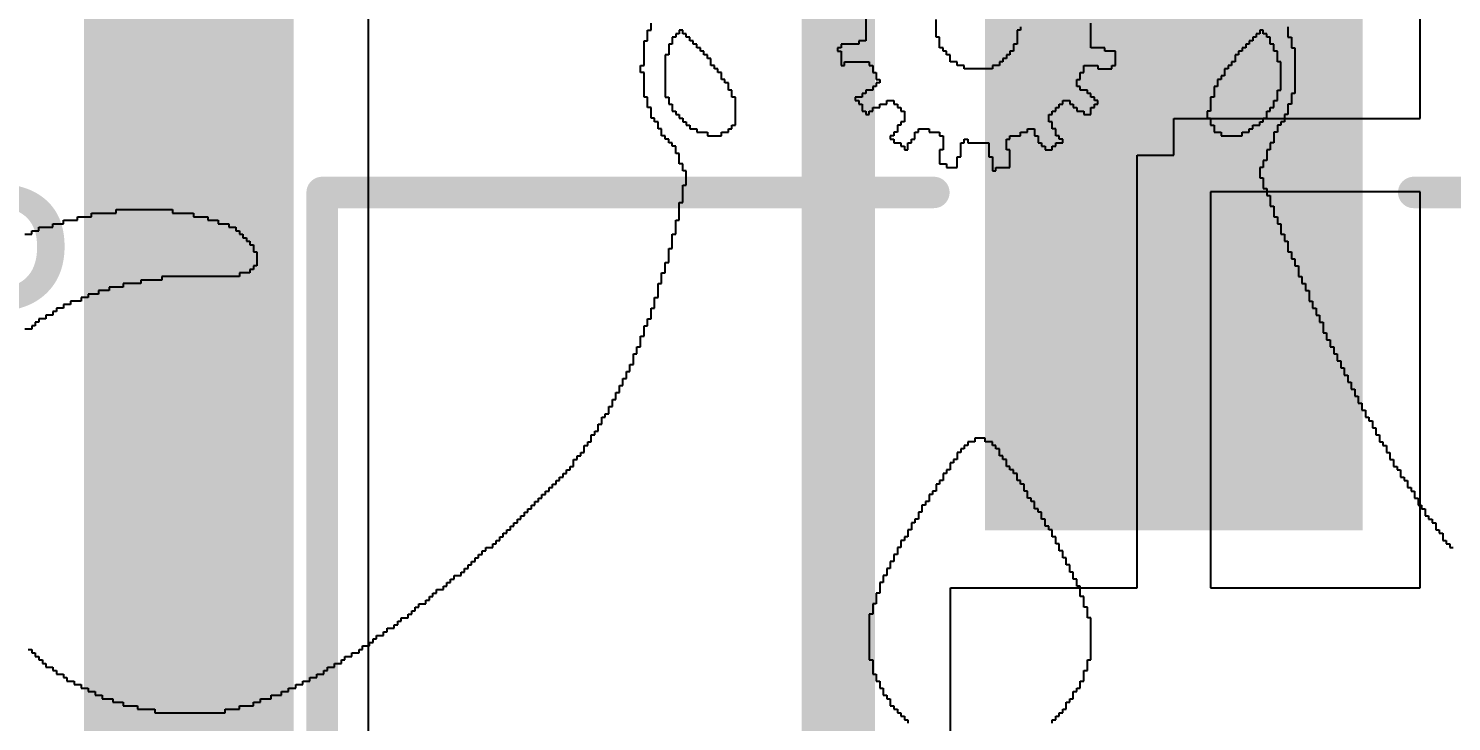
# Model space of a CAD drawing. Header units: inches. Extents: x 0 to 106, y 0 to 106.
# Drawn here: x 92.53 to 99.33, y 45.18 to 48.49 of the extents above; entities that cross this region are included whole.
import ezdxf

# ---------------------------------------------------------------- set-up
doc = ezdxf.new("R2010")
doc.units = ezdxf.units.IN
for name, color, linetype in [('Board Shape', 56, 'Continuous'), ('Bottom Overlay', 54, 'Continuous'), ('Layer 2', 76, 'Continuous'), ('Top Layer', 1, 'Continuous'), ('Top Overlay', 2, 'Continuous'), ('Top Paste', 8, 'Continuous'), ('Top Solder', 216, 'Continuous')]:
    doc.layers.add(name, color=color, linetype=linetype)
doc.styles.add('Arial', font='', dxfattribs={"height": 0.2})
doc.styles.get('Arial').set_extended_font_data('Arial')

# ---------------------------------------------------------------- blocks, each defined once
blk = doc.blocks.new('MOLEX_430450418_258')
at = {"layer": 'Top Layer'}
blk.add_hatch(color=1, dxfattribs=at).paths.add_polyline_path([(-7.0999, 0.8251), (-3.6699, 0.8251), (-3.6699, -0.8249), (-7.0999, -0.8249)])
at = {"layer": 'Top Paste'}
blk.add_hatch(color=8, dxfattribs=at).paths.add_polyline_path([(-7.0999, 0.8251), (-3.6699, 0.8251), (-3.6699, -0.8249), (-7.0999, -0.8249)])
at = {"layer": 'Top Solder'}
blk.add_hatch(color=216, dxfattribs=at).paths.add_polyline_path([(-7.1761, 0.9013), (-3.5937, 0.9013), (-3.5937, -0.9011), (-7.1761, -0.9011)])
at = {"layer": 'Top Overlay'}
for points in [[(-5.207, 1.1451, 0.15, 0.15, 0), (-5.207, 3.683, 0.15, 0.15, 0)], [(-5.207, -4.064, 0.15, 0.15, 0), (-5.207, -1.1449, 0.15, 0.15, 0)], [(-2.4549, -4.064, 0.15, 0.15, 0), (-5.207, -4.064, 0.15, 0.15, 0)]]:
    blk.add_lwpolyline(points, format="xyseb", dxfattribs=at)
for points in [[(-5.2445, 1.1451, 0.075, 0.075, 1), (-5.1695, 1.1451, 0.075, 0.075, 1)], [(-5.2445, -1.1449, 0.075, 0.075, 1), (-5.1695, -1.1449, 0.075, 0.075, 1)], [(-5.2445, -4.064, 0.075, 0.075, 1), (-5.1695, -4.064, 0.075, 0.075, 1)], [(-5.2445, -4.064, 0.075, 0.075, 1), (-5.1695, -4.064, 0.075, 0.075, 1)]]:
    blk.add_lwpolyline(points, format="xyseb", close=True, dxfattribs=at)

msp = doc.modelspace()

# ---------------------------------------------------------------- linework, layer by layer
at = {"layer": 'Board Shape'}
msp.add_lwpolyline([(68.1255, 103.7959, 0.2, 0.2, -0.680616), (76.6144, 5.5515, 0.2, 0.2, 0)], format="xyseb", dxfattribs=at)
at = {"layer": 'Bottom Overlay'}
for p, q in [((96.5299, 48.5653), (96.5299, 48.431)), ((95.5056, 48.4813), (95.5056, 48.5149)), ((96.8657, 48.4478), (96.8657, 48.5317)), ((97.2687, 48.4981), (97.2687, 48.4813)), ((97.6045, 48.3974), (97.6045, 48.5149)), ((98.5448, 48.4981), (98.5448, 48.4478)), ((95.472, 48.3134), (95.472, 48.431)), ((95.472, 48.431), (95.4888, 48.431)), ((95.4888, 48.431), (95.4888, 48.4813)), ((95.4888, 48.4813), (95.5056, 48.4813)), ((95.6231, 48.4478), (95.6063, 48.4478)), ((95.6063, 48.4478), (95.6063, 48.4142)), ((95.6399, 48.4646), (95.6231, 48.4646)), ((95.6231, 48.4646), (95.6231, 48.4478)), ((95.6567, 48.4813), (95.6399, 48.4813)), ((95.6399, 48.4813), (95.6399, 48.4646)), ((95.6567, 48.4646), (95.6567, 48.4813)), ((95.6735, 48.4646), (95.6567, 48.4646)), ((95.6735, 48.4478), (95.6735, 48.4646)), ((95.6903, 48.4478), (95.6735, 48.4478)), ((95.6903, 48.431), (95.6903, 48.4478)), ((95.7071, 48.431), (95.6903, 48.431)), ((95.7071, 48.4142), (95.7071, 48.431)), ((96.5299, 48.431), (96.4963, 48.431)), ((96.4963, 48.431), (96.4963, 48.4142)), ((96.8825, 48.4478), (96.8657, 48.4478)), ((96.8825, 48.3974), (96.8825, 48.4478)), ((97.2519, 48.4813), (97.2519, 48.4646)), ((97.2687, 48.4813), (97.2519, 48.4813)), ((97.2519, 48.4646), (97.2519, 48.4142)), ((98.3769, 48.431), (98.3601, 48.431)), ((98.3601, 48.431), (98.3601, 48.4142)), ((98.3937, 48.4478), (98.3769, 48.4478)), ((98.3769, 48.4478), (98.3769, 48.431)), ((98.4104, 48.4646), (98.3937, 48.4646)), ((98.3937, 48.4646), (98.3937, 48.4478)), ((98.4272, 48.4813), (98.4104, 48.4813)), ((98.4104, 48.4813), (98.4104, 48.4646)), ((98.4272, 48.4646), (98.4272, 48.4813)), ((98.444, 48.4646), (98.4272, 48.4646)), ((98.444, 48.4478), (98.444, 48.4646)), ((98.4608, 48.4478), (98.444, 48.4478)), ((98.4608, 48.4142), (98.4608, 48.4478)), ((98.5448, 48.4478), (98.5616, 48.4478)), ((98.5616, 48.4478), (98.5616, 48.3974)), ((95.5896, 48.3638), (95.5728, 48.3638)), ((95.5728, 48.3638), (95.5728, 48.1623)), ((95.6063, 48.4142), (95.5896, 48.4142)), ((95.5896, 48.4142), (95.5896, 48.3638)), ((95.7239, 48.4142), (95.7071, 48.4142)), ((95.7239, 48.3974), (95.7239, 48.4142)), ((95.7407, 48.3974), (95.7239, 48.3974)), ((95.7407, 48.3806), (95.7407, 48.3974)), ((95.7575, 48.3806), (95.7407, 48.3806)), ((95.7575, 48.3638), (95.7575, 48.3806)), ((95.7743, 48.3638), (95.7575, 48.3638)), ((95.7743, 48.347), (95.7743, 48.3638)), ((96.4123, 48.3974), (96.3955, 48.3974)), ((96.3955, 48.3974), (96.3955, 48.3806)), ((96.3955, 48.3806), (96.4123, 48.3806)), ((96.4963, 48.4142), (96.4123, 48.4142)), ((96.4123, 48.4142), (96.4123, 48.3974)), ((96.4123, 48.3806), (96.4123, 48.3134)), ((96.8993, 48.3974), (96.8825, 48.3974)), ((96.8993, 48.3806), (96.8993, 48.3974)), ((96.916, 48.3806), (96.8993, 48.3806)), ((96.916, 48.3638), (96.916, 48.3806)), ((96.9328, 48.3638), (96.916, 48.3638)), ((96.9328, 48.3302), (96.9328, 48.3638)), ((97.2183, 48.3638), (97.2015, 48.3638)), ((97.2015, 48.3638), (97.2015, 48.347)), ((97.2351, 48.3806), (97.2183, 48.3806)), ((97.2183, 48.3806), (97.2183, 48.3638)), ((97.2519, 48.4142), (97.2351, 48.4142)), ((97.2351, 48.4142), (97.2351, 48.3806)), ((97.6716, 48.3974), (97.6045, 48.3974)), ((97.6716, 48.3806), (97.6716, 48.3974)), ((97.722, 48.3806), (97.6716, 48.3806)), ((97.722, 48.3134), (97.722, 48.3806)), ((98.3097, 48.3638), (98.2929, 48.3638)), ((98.2929, 48.3638), (98.2929, 48.3302)), ((98.3265, 48.3806), (98.3097, 48.3806)), ((98.3097, 48.3806), (98.3097, 48.3638)), ((98.3433, 48.3974), (98.3265, 48.3974)), ((98.3265, 48.3974), (98.3265, 48.3806)), ((98.3601, 48.4142), (98.3433, 48.4142)), ((98.3433, 48.4142), (98.3433, 48.3974)), ((98.4776, 48.4142), (98.4608, 48.4142)), ((98.4776, 48.3806), (98.4776, 48.4142)), ((98.4944, 48.3806), (98.4776, 48.3806)), ((98.4944, 48.3302), (98.4944, 48.3806)), ((98.5616, 48.3974), (98.5784, 48.3974)), ((98.5784, 48.3974), (98.5784, 48.1791)), ((95.4552, 48.2799), (95.4552, 48.3134)), ((95.4552, 48.3134), (95.472, 48.3134)), ((95.791, 48.347), (95.7743, 48.347)), ((95.791, 48.3134), (95.791, 48.347)), ((95.8078, 48.3134), (95.791, 48.3134)), ((95.8078, 48.2966), (95.8078, 48.3134)), ((95.8246, 48.2966), (95.8078, 48.2966)), ((95.8246, 48.2799), (95.8246, 48.2966)), ((96.4123, 48.3134), (96.4291, 48.3134)), ((96.4291, 48.3134), (96.4291, 48.3302)), ((96.4291, 48.3302), (96.5466, 48.3302)), ((96.5466, 48.3302), (96.5466, 48.3134)), ((96.5466, 48.3134), (96.5634, 48.3134)), ((96.5634, 48.3134), (96.5634, 48.2799)), ((96.9664, 48.3302), (96.9328, 48.3302)), ((96.9664, 48.3134), (96.9664, 48.3302)), ((97, 48.3134), (96.9664, 48.3134)), ((97, 48.2966), (97, 48.3134)), ((97.1343, 48.2966), (97, 48.2966)), ((97.1679, 48.3134), (97.1343, 48.3134)), ((97.1343, 48.3134), (97.1343, 48.2966)), ((97.1847, 48.3302), (97.1679, 48.3302)), ((97.1679, 48.3302), (97.1679, 48.3134)), ((97.2015, 48.347), (97.1847, 48.347)), ((97.1847, 48.347), (97.1847, 48.3302)), ((97.5709, 48.2799), (97.5709, 48.3134)), ((97.5709, 48.3134), (97.6381, 48.3134)), ((97.6381, 48.3134), (97.6381, 48.2966)), ((97.6381, 48.2966), (97.7052, 48.2966)), ((97.7052, 48.2966), (97.7052, 48.3134)), ((97.7052, 48.3134), (97.722, 48.3134)), ((98.2593, 48.2966), (98.2425, 48.2966)), ((98.2425, 48.2966), (98.2425, 48.2631)), ((98.2761, 48.3134), (98.2593, 48.3134)), ((98.2593, 48.3134), (98.2593, 48.2966)), ((98.2929, 48.3302), (98.2761, 48.3302)), ((98.2761, 48.3302), (98.2761, 48.3134)), ((98.5112, 48.3302), (98.4944, 48.3302)), ((98.5112, 48.1959), (98.5112, 48.3302)), ((95.472, 48.2799), (95.4552, 48.2799)), ((95.472, 48.1623), (95.472, 48.2799)), ((95.8414, 48.2799), (95.8246, 48.2799)), ((95.8414, 48.2463), (95.8414, 48.2799)), ((95.8582, 48.2463), (95.8414, 48.2463)), ((95.8582, 48.2295), (95.8582, 48.2463)), ((95.875, 48.2295), (95.8582, 48.2295)), ((95.875, 48.1959), (95.875, 48.2295)), ((96.5634, 48.2799), (96.5802, 48.2799)), ((96.5802, 48.2799), (96.5802, 48.2463)), ((96.5802, 48.2463), (96.597, 48.2463)), ((96.597, 48.2295), (96.5802, 48.2295)), ((96.5802, 48.2295), (96.5802, 48.2127)), ((96.597, 48.2463), (96.597, 48.2295)), ((97.5373, 48.2127), (97.5373, 48.2463)), ((97.5373, 48.2463), (97.5541, 48.2463)), ((97.5541, 48.2463), (97.5541, 48.2799)), ((97.5541, 48.2799), (97.5709, 48.2799)), ((98.2257, 48.2463), (98.209, 48.2463)), ((98.209, 48.2463), (98.209, 48.2127)), ((98.2425, 48.2631), (98.2257, 48.2631)), ((98.2257, 48.2631), (98.2257, 48.2463)), ((95.4888, 48.1623), (95.472, 48.1623)), ((95.4888, 48.1119), (95.4888, 48.1623)), ((95.5728, 48.1623), (95.5896, 48.1623)), ((95.5896, 48.1623), (95.5896, 48.1287)), ((95.8918, 48.1959), (95.875, 48.1959)), ((95.8918, 48.1623), (95.8918, 48.1959)), ((95.9086, 48.1623), (95.8918, 48.1623)), ((95.9086, 48.028), (95.9086, 48.1623)), ((96.5131, 48.1623), (96.4795, 48.1623)), ((96.4795, 48.1623), (96.4795, 48.1455)), ((96.5299, 48.1791), (96.5131, 48.1791)), ((96.5131, 48.1791), (96.5131, 48.1623)), ((96.5634, 48.1959), (96.5299, 48.1959)), ((96.5299, 48.1959), (96.5299, 48.1791)), ((96.5802, 48.2127), (96.5634, 48.2127)), ((96.5634, 48.2127), (96.5634, 48.1959)), ((97.5541, 48.2127), (97.5373, 48.2127)), ((97.5541, 48.1959), (97.5541, 48.2127)), ((97.5877, 48.1959), (97.5541, 48.1959)), ((97.5877, 48.1791), (97.5877, 48.1959)), ((97.6045, 48.1791), (97.5877, 48.1791)), ((97.6045, 48.1623), (97.6045, 48.1791)), ((97.6213, 48.1623), (97.6045, 48.1623)), ((97.6213, 48.1455), (97.6213, 48.1623)), ((98.1922, 48.1623), (98.1754, 48.1623)), ((98.1754, 48.1623), (98.1754, 48.0951)), ((98.209, 48.2127), (98.1922, 48.2127)), ((98.1922, 48.2127), (98.1922, 48.1623)), ((98.4944, 48.1455), (98.4944, 48.1959)), ((98.4944, 48.1959), (98.5112, 48.1959)), ((98.5784, 48.1791), (98.5616, 48.1791)), ((98.5616, 48.1791), (98.5616, 48.1287)), ((95.5056, 48.1119), (95.4888, 48.1119)), ((95.5056, 48.0616), (95.5056, 48.1119)), ((95.5896, 48.1287), (95.6063, 48.1287)), ((95.6063, 48.1287), (95.6063, 48.0951)), ((95.6063, 48.0951), (95.6231, 48.0951)), ((95.6231, 48.0951), (95.6231, 48.0784)), ((96.4795, 48.1455), (96.4963, 48.1455)), ((96.4963, 48.1455), (96.4963, 48.1287)), ((96.4963, 48.1287), (96.5131, 48.1287)), ((96.5131, 48.1287), (96.5131, 48.0951)), ((96.5131, 48.0951), (96.5299, 48.0951)), ((96.5299, 48.0951), (96.5299, 48.0784)), ((96.5466, 48.0784), (96.5466, 48.0951)), ((96.5466, 48.0951), (96.5634, 48.0951)), ((96.5634, 48.0951), (96.5634, 48.1119)), ((96.5634, 48.1119), (96.597, 48.1119)), ((96.597, 48.1119), (96.597, 48.1287)), ((96.597, 48.1287), (96.6306, 48.1287)), ((96.6306, 48.1287), (96.6306, 48.1455)), ((96.6306, 48.1455), (96.6642, 48.1455)), ((96.6642, 48.1455), (96.6642, 48.1287)), ((96.6642, 48.1287), (96.681, 48.1287)), ((96.681, 48.1287), (96.681, 48.1119)), ((96.681, 48.1119), (96.6978, 48.1119)), ((96.6978, 48.1119), (96.6978, 48.0951)), ((96.6978, 48.0951), (96.7146, 48.0951)), ((96.7146, 48.0951), (96.7146, 48.0448)), ((97.4198, 48.0784), (97.4198, 48.0951)), ((97.4198, 48.0951), (97.4366, 48.0951)), ((97.4366, 48.0951), (97.4366, 48.1119)), ((97.4366, 48.1119), (97.4534, 48.1119)), ((97.4534, 48.1119), (97.4534, 48.1287)), ((97.4534, 48.1287), (97.4701, 48.1287)), ((97.4701, 48.1287), (97.4701, 48.1455)), ((97.4701, 48.1455), (97.5037, 48.1455)), ((97.5037, 48.1455), (97.5037, 48.1287)), ((97.5037, 48.1287), (97.5205, 48.1287)), ((97.5205, 48.1287), (97.5205, 48.1119)), ((97.5205, 48.1119), (97.5373, 48.1119)), ((97.5373, 48.1119), (97.5373, 48.0951)), ((97.5373, 48.0951), (97.5709, 48.0951)), ((97.5709, 48.0951), (97.5709, 48.0784)), ((97.6045, 48.0784), (97.6045, 48.1119)), ((97.6045, 48.1119), (97.6213, 48.1119)), ((97.6381, 48.1455), (97.6213, 48.1455)), ((97.6213, 48.1119), (97.6213, 48.1287)), ((97.6213, 48.1287), (97.6381, 48.1287)), ((97.6381, 48.1287), (97.6381, 48.1455)), ((98.1754, 48.0951), (98.1586, 48.0951)), ((98.1586, 48.0951), (98.1586, 48.0616)), ((98.444, 48.0616), (98.444, 48.0951)), ((98.444, 48.0951), (98.4608, 48.0951)), ((98.4608, 48.0951), (98.4608, 48.1119)), ((98.4608, 48.1119), (98.4776, 48.1119)), ((98.4776, 48.1119), (98.4776, 48.1455)), ((98.4776, 48.1455), (98.4944, 48.1455)), ((98.5616, 48.1287), (98.5448, 48.1287)), ((98.5448, 48.1287), (98.5448, 48.0784)), ((95.5224, 48.0616), (95.5056, 48.0616)), ((95.5224, 48.0448), (95.5224, 48.0616)), ((95.5392, 48.0448), (95.5224, 48.0448)), ((95.5392, 48.0112), (95.5392, 48.0448)), ((95.6231, 48.0784), (95.6399, 48.0784)), ((95.6399, 48.0784), (95.6399, 48.0616)), ((95.6399, 48.0616), (95.6567, 48.0616)), ((95.6567, 48.0616), (95.6567, 48.0448)), ((95.6567, 48.0448), (95.6735, 48.0448)), ((95.6735, 48.0448), (95.6735, 48.028)), ((95.6735, 48.028), (95.6903, 48.028)), ((95.6903, 48.028), (95.6903, 48.0112)), ((95.8918, 48.0112), (95.8918, 48.028)), ((95.8918, 48.028), (95.9086, 48.028)), ((96.5299, 48.0784), (96.5466, 48.0784)), ((96.6978, 48.028), (96.681, 48.028)), ((96.681, 48.028), (96.681, 47.9944)), ((96.7146, 48.0448), (96.6978, 48.0448)), ((96.6978, 48.0448), (96.6978, 48.028)), ((97.403, 48.0448), (97.403, 48.0784)), ((97.403, 48.0784), (97.4198, 48.0784)), ((97.4198, 48.0448), (97.403, 48.0448)), ((97.4198, 48.0112), (97.4198, 48.0448)), ((97.5709, 48.0784), (97.6045, 48.0784)), ((98.1586, 48.0616), (98.1754, 48.0616)), ((98.1754, 48.0616), (98.1754, 48.028)), ((98.1754, 48.028), (98.1922, 48.028)), ((98.1922, 48.028), (98.1922, 48.0112)), ((98.3769, 48.0112), (98.3769, 48.028)), ((98.3769, 48.028), (98.4104, 48.028)), ((98.4104, 48.028), (98.4104, 48.0448)), ((98.4104, 48.0448), (98.4272, 48.0448)), ((98.4272, 48.0448), (98.4272, 48.0616)), ((98.4272, 48.0616), (98.444, 48.0616)), ((98.5112, 48.028), (98.4944, 48.028)), ((98.4944, 48.028), (98.4944, 47.9944)), ((98.528, 48.0448), (98.5112, 48.0448)), ((98.5112, 48.0448), (98.5112, 48.028)), ((98.5448, 48.0784), (98.528, 48.0784)), ((98.528, 48.0784), (98.528, 48.0448)), ((95.556, 48.0112), (95.5392, 48.0112)), ((95.556, 47.9776), (95.556, 48.0112)), ((95.5728, 47.9776), (95.556, 47.9776)), ((95.5728, 47.9608), (95.5728, 47.9776)), ((95.5896, 47.9608), (95.5728, 47.9608)), ((95.5896, 47.944), (95.5896, 47.9608)), ((95.6903, 48.0112), (95.7239, 48.0112)), ((95.7239, 48.0112), (95.7239, 47.9944)), ((95.7239, 47.9944), (95.7743, 47.9944)), ((95.7743, 47.9944), (95.7743, 47.9776)), ((95.7743, 47.9776), (95.8414, 47.9776)), ((95.8414, 47.9776), (95.8414, 47.9944)), ((95.8414, 47.9944), (95.875, 47.9944)), ((95.875, 47.9944), (95.875, 48.0112)), ((95.875, 48.0112), (95.8918, 48.0112)), ((96.6642, 47.9776), (96.6474, 47.9776)), ((96.6474, 47.9776), (96.6474, 47.9608)), ((96.6474, 47.9608), (96.6642, 47.9608)), ((96.681, 47.9944), (96.6642, 47.9944)), ((96.6642, 47.9944), (96.6642, 47.9776)), ((96.6642, 47.9608), (96.6642, 47.944)), ((96.7481, 47.944), (96.7481, 47.9608)), ((96.7481, 47.9608), (96.7649, 47.9608)), ((96.7649, 47.9608), (96.7649, 47.9944)), ((96.7649, 47.9944), (96.7817, 47.9944)), ((96.7817, 47.9944), (96.7817, 48.0112)), ((96.7817, 48.0112), (96.8321, 48.0112)), ((96.8321, 48.0112), (96.8321, 47.9944)), ((96.8321, 47.9944), (96.8825, 47.9944)), ((96.8825, 47.9944), (96.8825, 47.9776)), ((96.8825, 47.9776), (96.8993, 47.9776)), ((96.8993, 47.9776), (96.8993, 47.9104)), ((97, 47.944), (97, 47.9608)), ((97, 47.9608), (97.0168, 47.9608)), ((97.0168, 47.9608), (97.0168, 47.944)), ((97.2015, 47.9104), (97.2015, 47.9608)), ((97.2015, 47.9608), (97.2183, 47.9608)), ((97.2183, 47.9608), (97.2183, 47.9776)), ((97.2183, 47.9776), (97.2687, 47.9776)), ((97.2687, 47.9776), (97.2687, 47.9944)), ((97.2687, 47.9944), (97.3022, 47.9944)), ((97.3022, 47.9944), (97.3022, 48.0112)), ((97.3022, 48.0112), (97.3358, 48.0112)), ((97.3358, 48.0112), (97.3358, 47.9776)), ((97.3358, 47.9776), (97.3526, 47.9776)), ((97.3526, 47.9776), (97.3526, 47.944)), ((97.4366, 48.0112), (97.4198, 48.0112)), ((97.4366, 47.9776), (97.4366, 48.0112)), ((97.4534, 47.9776), (97.4366, 47.9776)), ((97.4534, 47.9608), (97.4534, 47.9776)), ((97.4701, 47.9608), (97.4534, 47.9608)), ((97.4701, 47.944), (97.4701, 47.9608)), ((98.1922, 48.0112), (98.1922, 47.9944)), ((98.1922, 47.9944), (98.2257, 47.9944)), ((98.2257, 47.9944), (98.2257, 47.9776)), ((98.2257, 47.9776), (98.3265, 47.9776)), ((98.3265, 47.9776), (98.3265, 47.9944)), ((98.3265, 47.9944), (98.3601, 47.9944)), ((98.3601, 47.9944), (98.3601, 48.0112)), ((98.3601, 48.0112), (98.3769, 48.0112)), ((98.4944, 47.9944), (98.4776, 47.9944)), ((98.4776, 47.9944), (98.4776, 47.944)), ((95.6063, 47.944), (95.5896, 47.944)), ((95.6063, 47.9272), (95.6063, 47.944)), ((95.6231, 47.9272), (95.6063, 47.9272)), ((95.6231, 47.8937), (95.6231, 47.9272)), ((95.6399, 47.8937), (95.6231, 47.8937)), ((95.6399, 47.8433), (95.6399, 47.8937)), ((96.6642, 47.944), (96.6978, 47.944)), ((96.6978, 47.944), (96.6978, 47.9272)), ((96.6978, 47.9272), (96.7146, 47.9272)), ((96.7146, 47.9272), (96.7146, 47.9104)), ((96.7146, 47.9104), (96.7313, 47.9104)), ((96.7313, 47.9104), (96.7313, 47.944)), ((96.7313, 47.944), (96.7481, 47.944)), ((96.8993, 47.9104), (96.8825, 47.9104)), ((96.8825, 47.9104), (96.8825, 47.8433)), ((96.9832, 47.8769), (96.9832, 47.944)), ((96.9832, 47.944), (97, 47.944)), ((97.0168, 47.944), (97.1175, 47.944)), ((97.1175, 47.944), (97.1175, 47.8769)), ((97.2183, 47.9104), (97.2015, 47.9104)), ((97.2183, 47.8265), (97.2183, 47.9104)), ((97.3526, 47.944), (97.3694, 47.944)), ((97.3694, 47.944), (97.3694, 47.9272)), ((97.3694, 47.9272), (97.3862, 47.9272)), ((97.3862, 47.9272), (97.3862, 47.9104)), ((97.3862, 47.9104), (97.4198, 47.9104)), ((97.4198, 47.9104), (97.4198, 47.9272)), ((97.4198, 47.9272), (97.4366, 47.9272)), ((97.4366, 47.9272), (97.4366, 47.944)), ((97.4366, 47.944), (97.4701, 47.944)), ((98.4608, 47.9104), (98.444, 47.9104)), ((98.444, 47.9104), (98.444, 47.8601)), ((98.4776, 47.944), (98.4608, 47.944)), ((98.4608, 47.944), (98.4608, 47.9104)), ((95.6567, 47.8433), (95.6399, 47.8433)), ((95.6567, 47.8097), (95.6567, 47.8433)), ((95.6735, 47.8097), (95.6567, 47.8097)), ((95.6735, 47.7425), (95.6735, 47.8097)), ((96.8825, 47.8433), (96.916, 47.8433)), ((96.916, 47.8433), (96.916, 47.8265)), ((96.916, 47.8265), (96.9664, 47.8265)), ((96.9664, 47.8265), (96.9664, 47.8769)), ((96.9664, 47.8769), (96.9832, 47.8769)), ((97.1175, 47.8769), (97.1343, 47.8769)), ((97.1343, 47.8769), (97.1343, 47.8097)), ((97.1343, 47.8097), (97.1511, 47.8097)), ((97.1511, 47.8097), (97.1511, 47.8265)), ((97.1511, 47.8265), (97.2183, 47.8265)), ((98.4272, 47.8265), (98.4104, 47.8265)), ((98.4104, 47.8265), (98.4104, 47.7761)), ((98.444, 47.8601), (98.4272, 47.8601)), ((98.4272, 47.8601), (98.4272, 47.8265)), ((95.6567, 47.6586), (95.6567, 47.7425)), ((95.6567, 47.7425), (95.6735, 47.7425)), ((98.4104, 47.7761), (98.4272, 47.7761)), ((98.4272, 47.7761), (98.4272, 47.7257)), ((98.4272, 47.7257), (98.444, 47.7257)), ((98.444, 47.7257), (98.444, 47.6922)), ((98.444, 47.6922), (98.4608, 47.6922)), ((98.4608, 47.6922), (98.4608, 47.6418)), ((92.8358, 47.5914), (92.8358, 47.6082)), ((92.8358, 47.6082), (92.9534, 47.6082)), ((92.9534, 47.6082), (92.9534, 47.625)), ((92.9534, 47.625), (93.222, 47.625)), ((93.222, 47.625), (93.222, 47.6082)), ((93.222, 47.6082), (93.3228, 47.6082)), ((93.3228, 47.6082), (93.3228, 47.5914)), ((95.6399, 47.5746), (95.6399, 47.6586)), ((95.6399, 47.6586), (95.6567, 47.6586)), ((98.4608, 47.6418), (98.4776, 47.6418)), ((98.4776, 47.6418), (98.4776, 47.5914)), ((92.584, 47.5243), (92.584, 47.541)), ((92.584, 47.541), (92.6511, 47.541)), ((92.6511, 47.541), (92.6511, 47.5578)), ((92.6511, 47.5578), (92.7015, 47.5578)), ((92.7015, 47.5578), (92.7015, 47.5746)), ((92.7015, 47.5746), (92.7687, 47.5746)), ((92.7687, 47.5746), (92.7687, 47.5914)), ((92.7687, 47.5914), (92.8358, 47.5914)), ((93.3228, 47.5914), (93.3899, 47.5914)), ((93.3899, 47.5914), (93.3899, 47.5746)), ((93.3899, 47.5746), (93.4403, 47.5746)), ((93.4403, 47.5746), (93.4403, 47.5578)), ((93.4403, 47.5578), (93.4907, 47.5578)), ((93.4907, 47.5578), (93.4907, 47.541)), ((93.4907, 47.541), (93.5243, 47.541)), ((93.5243, 47.541), (93.5243, 47.5243)), ((95.6231, 47.5075), (95.6231, 47.5746)), ((95.6231, 47.5746), (95.6399, 47.5746)), ((98.4776, 47.5914), (98.4944, 47.5914)), ((98.4944, 47.5914), (98.4944, 47.5578)), ((98.4944, 47.5578), (98.5112, 47.5578)), ((98.5112, 47.5578), (98.5112, 47.5075)), ((92.5168, 47.5075), (92.5504, 47.5075)), ((92.5504, 47.5075), (92.5504, 47.5243)), ((92.5504, 47.5243), (92.584, 47.5243)), ((93.5243, 47.5243), (93.541, 47.5243)), ((93.541, 47.5243), (93.541, 47.5075)), ((93.541, 47.5075), (93.5578, 47.5075)), ((93.5578, 47.5075), (93.5578, 47.4907)), ((93.5578, 47.4907), (93.5746, 47.4907)), ((93.5746, 47.4907), (93.5746, 47.4739)), ((93.5746, 47.4739), (93.5914, 47.4739)), ((93.5914, 47.4739), (93.5914, 47.4571)), ((95.6063, 47.4403), (95.6063, 47.5075)), ((95.6063, 47.5075), (95.6231, 47.5075)), ((98.5112, 47.5075), (98.528, 47.5075)), ((98.528, 47.5075), (98.528, 47.4739)), ((98.528, 47.4739), (98.5448, 47.4739)), ((98.5448, 47.4739), (98.5448, 47.4235)), ((93.5914, 47.4571), (93.6082, 47.4571)), ((93.6082, 47.4571), (93.6082, 47.4235)), ((93.6082, 47.4235), (93.625, 47.4235)), ((93.625, 47.4235), (93.625, 47.3563)), ((95.5896, 47.3731), (95.5896, 47.4403)), ((95.5896, 47.4403), (95.6063, 47.4403)), ((98.5448, 47.4235), (98.5616, 47.4235)), ((98.5616, 47.4235), (98.5616, 47.3899)), ((93.6082, 47.3396), (93.5914, 47.3396)), ((93.5914, 47.3396), (93.5914, 47.3228)), ((93.625, 47.3563), (93.6082, 47.3563)), ((93.6082, 47.3563), (93.6082, 47.3396)), ((95.5728, 47.3228), (95.5728, 47.3731)), ((95.5728, 47.3731), (95.5896, 47.3731)), ((98.5616, 47.3899), (98.5784, 47.3899)), ((98.5784, 47.3899), (98.5784, 47.3563)), ((98.5784, 47.3563), (98.5951, 47.3563)), ((98.5951, 47.3563), (98.5951, 47.306)), ((93.0709, 47.2724), (92.9869, 47.2724)), ((92.9869, 47.2724), (92.9869, 47.2556)), ((93.1716, 47.2892), (93.0709, 47.2892)), ((93.0709, 47.2892), (93.0709, 47.2724)), ((93.541, 47.306), (93.1716, 47.306)), ((93.1716, 47.306), (93.1716, 47.2892)), ((93.5914, 47.3228), (93.541, 47.3228)), ((93.541, 47.3228), (93.541, 47.306)), ((95.5392, 47.2052), (95.5392, 47.2724)), ((95.5392, 47.2724), (95.556, 47.2724)), ((95.556, 47.2724), (95.556, 47.3228)), ((95.556, 47.3228), (95.5728, 47.3228)), ((98.5951, 47.306), (98.6119, 47.306)), ((98.6119, 47.306), (98.6119, 47.2724)), ((98.6119, 47.2724), (98.6287, 47.2724)), ((98.6287, 47.2724), (98.6287, 47.2388)), ((92.819, 47.2052), (92.7854, 47.2052)), ((92.7854, 47.2052), (92.7854, 47.1884)), ((92.8694, 47.222), (92.819, 47.222)), ((92.819, 47.222), (92.819, 47.2052)), ((92.9198, 47.2388), (92.8694, 47.2388)), ((92.8694, 47.2388), (92.8694, 47.222)), ((92.9869, 47.2556), (92.9198, 47.2556)), ((92.9198, 47.2556), (92.9198, 47.2388)), ((95.5224, 47.1549), (95.5224, 47.2052)), ((95.5224, 47.2052), (95.5392, 47.2052)), ((98.6287, 47.2388), (98.6455, 47.2388)), ((98.6455, 47.2388), (98.6455, 47.1884)), ((92.6679, 47.1381), (92.6511, 47.1381)), ((92.6511, 47.1381), (92.6511, 47.1213)), ((92.7015, 47.1549), (92.6679, 47.1549)), ((92.6679, 47.1549), (92.6679, 47.1381)), ((92.7351, 47.1716), (92.7015, 47.1716)), ((92.7015, 47.1716), (92.7015, 47.1549)), ((92.7854, 47.1884), (92.7351, 47.1884)), ((92.7351, 47.1884), (92.7351, 47.1716)), ((95.5056, 47.1045), (95.5056, 47.1549)), ((95.5056, 47.1549), (95.5224, 47.1549)), ((98.6455, 47.1884), (98.6623, 47.1884)), ((98.6623, 47.1884), (98.6623, 47.1549)), ((98.6623, 47.1549), (98.6791, 47.1549)), ((98.6791, 47.1549), (98.6791, 47.1213)), ((92.5672, 47.0709), (92.5504, 47.0709)), ((92.5504, 47.0709), (92.5504, 47.0541)), ((92.584, 47.0877), (92.5672, 47.0877)), ((92.5672, 47.0877), (92.5672, 47.0709)), ((92.6175, 47.1045), (92.584, 47.1045)), ((92.584, 47.1045), (92.584, 47.0877)), ((92.6511, 47.1213), (92.6175, 47.1213)), ((92.6175, 47.1213), (92.6175, 47.1045)), ((95.472, 47.0205), (95.472, 47.0709)), ((95.472, 47.0709), (95.4888, 47.0709)), ((95.4888, 47.0709), (95.4888, 47.1045)), ((95.4888, 47.1045), (95.5056, 47.1045)), ((98.6791, 47.1213), (98.6959, 47.1213)), ((98.6959, 47.1213), (98.6959, 47.0877)), ((98.6959, 47.0877), (98.7127, 47.0877)), ((98.7127, 47.0877), (98.7127, 47.0373)), ((92.5504, 47.0541), (92.5168, 47.0541)), ((95.4552, 46.9701), (95.4552, 47.0205)), ((95.4552, 47.0205), (95.472, 47.0205)), ((98.7127, 47.0373), (98.7295, 47.0373)), ((98.7295, 47.0373), (98.7295, 47.0037)), ((98.7295, 47.0037), (98.7463, 47.0037)), ((98.7463, 47.0037), (98.7463, 46.9701)), ((95.4216, 46.8862), (95.4216, 46.9366)), ((95.4216, 46.9366), (95.4384, 46.9366)), ((95.4384, 46.9366), (95.4384, 46.9701)), ((95.4384, 46.9701), (95.4552, 46.9701)), ((98.7463, 46.9701), (98.7631, 46.9701)), ((98.7631, 46.9701), (98.7631, 46.9366)), ((98.7631, 46.9366), (98.7799, 46.9366)), ((98.7799, 46.9366), (98.7799, 46.903)), ((95.4048, 46.8526), (95.4048, 46.8862)), ((95.4048, 46.8862), (95.4216, 46.8862)), ((98.7799, 46.903), (98.7966, 46.903)), ((98.7966, 46.903), (98.7966, 46.8694)), ((98.7966, 46.8694), (98.8134, 46.8694)), ((98.8134, 46.8694), (98.8134, 46.8358)), ((95.3713, 46.7854), (95.3713, 46.819)), ((95.3713, 46.819), (95.3881, 46.819)), ((95.3881, 46.819), (95.3881, 46.8526)), ((95.3881, 46.8526), (95.4048, 46.8526)), ((98.8134, 46.8358), (98.8302, 46.8358)), ((98.8302, 46.8358), (98.8302, 46.8022)), ((98.8302, 46.8022), (98.847, 46.8022)), ((98.847, 46.8022), (98.847, 46.7687)), ((95.3377, 46.7183), (95.3377, 46.7519)), ((95.3377, 46.7519), (95.3545, 46.7519)), ((95.3545, 46.7519), (95.3545, 46.7854)), ((95.3545, 46.7854), (95.3713, 46.7854)), ((98.847, 46.7687), (98.8638, 46.7687)), ((98.8638, 46.7687), (98.8638, 46.7351)), ((98.8638, 46.7351), (98.8806, 46.7351)), ((98.8806, 46.7351), (98.8806, 46.7015)), ((95.3041, 46.6511), (95.3041, 46.6847)), ((95.3041, 46.6847), (95.3209, 46.6847)), ((95.3209, 46.6847), (95.3209, 46.7183)), ((95.3209, 46.7183), (95.3377, 46.7183)), ((98.8806, 46.7015), (98.8974, 46.7015)), ((98.8974, 46.7015), (98.8974, 46.6679)), ((98.8974, 46.6679), (98.9142, 46.6679)), ((98.9142, 46.6679), (98.9142, 46.6343)), ((95.2537, 46.5672), (95.2537, 46.6007)), ((95.2537, 46.6007), (95.2705, 46.6007)), ((95.2705, 46.6007), (95.2705, 46.6343)), ((95.2705, 46.6343), (95.2873, 46.6343)), ((95.2873, 46.6343), (95.2873, 46.6511)), ((95.2873, 46.6511), (95.3041, 46.6511)), ((98.9142, 46.6343), (98.931, 46.6343)), ((98.931, 46.6343), (98.931, 46.6175)), ((98.931, 46.6175), (98.9478, 46.6175)), ((98.9478, 46.6175), (98.9478, 46.584)), ((95.2201, 46.5168), (95.2201, 46.5504)), ((95.2201, 46.5504), (95.2369, 46.5504)), ((95.2369, 46.5504), (95.2369, 46.5672)), ((95.2369, 46.5672), (95.2537, 46.5672)), ((97.1007, 46.5336), (97.0504, 46.5336)), ((97.0504, 46.5336), (97.0504, 46.5168)), ((97.1007, 46.5168), (97.1007, 46.5336)), ((98.9478, 46.584), (98.9646, 46.584)), ((98.9646, 46.584), (98.9646, 46.5504)), ((98.9646, 46.5504), (98.9813, 46.5504)), ((98.9813, 46.5504), (98.9813, 46.5168)), ((95.1698, 46.4496), (95.1698, 46.4664)), ((95.1698, 46.4664), (95.1866, 46.4664)), ((95.1866, 46.4664), (95.1866, 46.5)), ((95.1866, 46.5), (95.2034, 46.5)), ((95.2034, 46.5), (95.2034, 46.5168)), ((95.2034, 46.5168), (95.2201, 46.5168)), ((96.9832, 46.4664), (96.9664, 46.4664)), ((96.9664, 46.4664), (96.9664, 46.4328)), ((97, 46.4832), (96.9832, 46.4832)), ((96.9832, 46.4832), (96.9832, 46.4664)), ((97.0168, 46.5), (97, 46.5)), ((97, 46.5), (97, 46.4832)), ((97.0504, 46.5168), (97.0168, 46.5168)), ((97.0168, 46.5168), (97.0168, 46.5)), ((97.1343, 46.5168), (97.1007, 46.5168)), ((97.1343, 46.5), (97.1343, 46.5168)), ((97.1511, 46.5), (97.1343, 46.5)), ((97.1511, 46.4832), (97.1511, 46.5)), ((97.1679, 46.4832), (97.1511, 46.4832)), ((97.1679, 46.4496), (97.1679, 46.4832)), ((98.9813, 46.5168), (98.9981, 46.5168)), ((98.9981, 46.5168), (98.9981, 46.5)), ((98.9981, 46.5), (99.0149, 46.5)), ((99.0149, 46.5), (99.0149, 46.4664)), ((99.0149, 46.4664), (99.0317, 46.4664)), ((99.0317, 46.4664), (99.0317, 46.4328)), ((95.1194, 46.3825), (95.1194, 46.3993)), ((95.1194, 46.3993), (95.1362, 46.3993)), ((95.1362, 46.3993), (95.1362, 46.4328)), ((95.1362, 46.4328), (95.153, 46.4328)), ((95.153, 46.4328), (95.153, 46.4496)), ((95.153, 46.4496), (95.1698, 46.4496)), ((96.9496, 46.416), (96.9328, 46.416)), ((96.9328, 46.416), (96.9328, 46.3825)), ((96.9664, 46.4328), (96.9496, 46.4328)), ((96.9496, 46.4328), (96.9496, 46.416)), ((97.1847, 46.4496), (97.1679, 46.4496)), ((97.1847, 46.4328), (97.1847, 46.4496)), ((97.2015, 46.4328), (97.1847, 46.4328)), ((97.2015, 46.3993), (97.2015, 46.4328)), ((97.2183, 46.3993), (97.2015, 46.3993)), ((97.2183, 46.3825), (97.2183, 46.3993)), ((99.0317, 46.4328), (99.0485, 46.4328)), ((99.0485, 46.4328), (99.0485, 46.3993)), ((99.0485, 46.3993), (99.0653, 46.3993)), ((99.0653, 46.3993), (99.0653, 46.3825)), ((95.0522, 46.3153), (95.0522, 46.3321)), ((95.0522, 46.3321), (95.069, 46.3321)), ((95.069, 46.3321), (95.069, 46.3489)), ((95.069, 46.3489), (95.0858, 46.3489)), ((95.0858, 46.3489), (95.0858, 46.3657)), ((95.0858, 46.3657), (95.1026, 46.3657)), ((95.1026, 46.3657), (95.1026, 46.3825)), ((95.1026, 46.3825), (95.1194, 46.3825)), ((96.8993, 46.3321), (96.8825, 46.3321)), ((96.8825, 46.3321), (96.8825, 46.3153)), ((96.916, 46.3657), (96.8993, 46.3657)), ((96.8993, 46.3657), (96.8993, 46.3321)), ((96.9328, 46.3825), (96.916, 46.3825)), ((96.916, 46.3825), (96.916, 46.3657)), ((97.2351, 46.3825), (97.2183, 46.3825)), ((97.2351, 46.3657), (97.2351, 46.3825)), ((97.2519, 46.3657), (97.2351, 46.3657)), ((97.2519, 46.3321), (97.2519, 46.3657)), ((97.2687, 46.3321), (97.2519, 46.3321)), ((97.2687, 46.3153), (97.2687, 46.3321)), ((99.0653, 46.3825), (99.0821, 46.3825)), ((99.0821, 46.3825), (99.0821, 46.3489)), ((99.0821, 46.3489), (99.0989, 46.3489)), ((99.0989, 46.3489), (99.0989, 46.3321)), ((99.0989, 46.3321), (99.1157, 46.3321)), ((99.1157, 46.3321), (99.1157, 46.2985)), ((94.9683, 46.2313), (94.9683, 46.2481)), ((94.9683, 46.2481), (94.9851, 46.2481)), ((94.9851, 46.2481), (94.9851, 46.2649)), ((94.9851, 46.2649), (95.0019, 46.2649)), ((95.0019, 46.2649), (95.0019, 46.2817)), ((95.0019, 46.2817), (95.0187, 46.2817)), ((95.0187, 46.2817), (95.0187, 46.2985)), ((95.0187, 46.2985), (95.0354, 46.2985)), ((95.0354, 46.2985), (95.0354, 46.3153)), ((95.0354, 46.3153), (95.0522, 46.3153)), ((96.8489, 46.2649), (96.8321, 46.2649)), ((96.8321, 46.2649), (96.8321, 46.2313)), ((96.8657, 46.2817), (96.8489, 46.2817)), ((96.8489, 46.2817), (96.8489, 46.2649)), ((96.8825, 46.3153), (96.8657, 46.3153)), ((96.8657, 46.3153), (96.8657, 46.2817)), ((97.2854, 46.3153), (97.2687, 46.3153)), ((97.2854, 46.2817), (97.2854, 46.3153)), ((97.3022, 46.2817), (97.2854, 46.2817)), ((97.3022, 46.2481), (97.3022, 46.2817)), ((97.319, 46.2481), (97.3022, 46.2481)), ((97.319, 46.2313), (97.319, 46.2481)), ((99.1157, 46.2985), (99.1325, 46.2985)), ((99.1325, 46.2985), (99.1325, 46.2817)), ((99.1325, 46.2817), (99.1493, 46.2817)), ((99.1493, 46.2817), (99.1493, 46.2481)), ((99.1493, 46.2481), (99.166, 46.2481)), ((99.166, 46.2481), (99.166, 46.2146)), ((94.9011, 46.1642), (94.9011, 46.181)), ((94.9011, 46.181), (94.9179, 46.181)), ((94.9179, 46.181), (94.9179, 46.1978)), ((94.9179, 46.1978), (94.9347, 46.1978)), ((94.9347, 46.1978), (94.9347, 46.2146)), ((94.9347, 46.2146), (94.9515, 46.2146)), ((94.9515, 46.2146), (94.9515, 46.2313)), ((94.9515, 46.2313), (94.9683, 46.2313)), ((96.7985, 46.181), (96.7817, 46.181)), ((96.7817, 46.181), (96.7817, 46.1474)), ((96.8153, 46.2146), (96.7985, 46.2146)), ((96.7985, 46.2146), (96.7985, 46.181)), ((96.8321, 46.2313), (96.8153, 46.2313)), ((96.8153, 46.2313), (96.8153, 46.2146)), ((97.3358, 46.2313), (97.319, 46.2313)), ((97.3358, 46.1978), (97.3358, 46.2313)), ((97.3526, 46.1978), (97.3358, 46.1978)), ((97.3526, 46.181), (97.3526, 46.1978)), ((97.3694, 46.181), (97.3526, 46.181)), ((97.3694, 46.1474), (97.3694, 46.181)), ((99.166, 46.2146), (99.1828, 46.2146)), ((99.1828, 46.2146), (99.1828, 46.1978)), ((99.1828, 46.1978), (99.1996, 46.1978)), ((99.1996, 46.1978), (99.1996, 46.1642)), ((94.834, 46.097), (94.834, 46.1138)), ((94.834, 46.1138), (94.8507, 46.1138)), ((94.8507, 46.1138), (94.8507, 46.1306)), ((94.8507, 46.1306), (94.8675, 46.1306)), ((94.8675, 46.1306), (94.8675, 46.1474)), ((94.8675, 46.1474), (94.8843, 46.1474)), ((94.8843, 46.1474), (94.8843, 46.1642)), ((94.8843, 46.1642), (94.9011, 46.1642)), ((96.7649, 46.1306), (96.7481, 46.1306)), ((96.7481, 46.1306), (96.7481, 46.097)), ((96.7817, 46.1474), (96.7649, 46.1474)), ((96.7649, 46.1474), (96.7649, 46.1306)), ((97.3862, 46.1474), (97.3694, 46.1474)), ((97.3862, 46.1138), (97.3862, 46.1474)), ((97.403, 46.1138), (97.3862, 46.1138)), ((97.403, 46.097), (97.403, 46.1138)), ((99.1996, 46.1642), (99.2164, 46.1642)), ((99.2164, 46.1642), (99.2164, 46.1474)), ((99.2164, 46.1474), (99.2332, 46.1474)), ((99.2332, 46.1474), (99.2332, 46.1306)), ((99.2332, 46.1306), (99.25, 46.1306)), ((99.25, 46.1306), (99.25, 46.097)), ((94.7668, 46.0299), (94.7668, 46.0466)), ((94.7668, 46.0466), (94.7836, 46.0466)), ((94.7836, 46.0466), (94.7836, 46.0634)), ((94.7836, 46.0634), (94.8004, 46.0634)), ((94.8004, 46.0634), (94.8004, 46.0802)), ((94.8004, 46.0802), (94.8172, 46.0802)), ((94.8172, 46.0802), (94.8172, 46.097)), ((94.8172, 46.097), (94.834, 46.097)), ((96.7146, 46.0466), (96.6978, 46.0466)), ((96.6978, 46.0466), (96.6978, 46.0131)), ((96.7313, 46.0634), (96.7146, 46.0634)), ((96.7146, 46.0634), (96.7146, 46.0466)), ((96.7481, 46.097), (96.7313, 46.097)), ((96.7313, 46.097), (96.7313, 46.0634)), ((97.4198, 46.097), (97.403, 46.097)), ((97.4198, 46.0634), (97.4198, 46.097)), ((97.4366, 46.0634), (97.4198, 46.0634)), ((97.4366, 46.0299), (97.4366, 46.0634)), ((99.25, 46.097), (99.2668, 46.097)), ((99.2668, 46.097), (99.2668, 46.0802)), ((99.2668, 46.0802), (99.2836, 46.0802)), ((99.2836, 46.0802), (99.2836, 46.0466)), ((99.2836, 46.0466), (99.3004, 46.0466)), ((99.3004, 46.0466), (99.3004, 46.0299)), ((94.6828, 45.9627), (94.6828, 45.9795)), ((94.6828, 45.9795), (94.6996, 45.9795)), ((94.6996, 45.9795), (94.6996, 45.9963)), ((94.6996, 45.9963), (94.7164, 45.9963)), ((94.7164, 45.9963), (94.7164, 46.0131)), ((94.7164, 46.0131), (94.75, 46.0131)), ((94.75, 46.0131), (94.75, 46.0299)), ((94.75, 46.0299), (94.7668, 46.0299)), ((96.681, 45.9795), (96.6642, 45.9795)), ((96.6642, 45.9795), (96.6642, 45.9459)), ((96.6978, 46.0131), (96.681, 46.0131)), ((96.681, 46.0131), (96.681, 45.9795)), ((97.4534, 46.0299), (97.4366, 46.0299)), ((97.4534, 45.9963), (97.4534, 46.0299)), ((97.4701, 45.9963), (97.4534, 45.9963)), ((97.4701, 45.9627), (97.4701, 45.9963)), ((99.3004, 46.0299), (99.3172, 46.0299)), ((99.3172, 46.0299), (99.3172, 46.0131)), ((99.3172, 46.0131), (99.334, 46.0131)), ((94.6157, 45.8955), (94.6157, 45.9123)), ((94.6157, 45.9123), (94.6325, 45.9123)), ((94.6325, 45.9123), (94.6325, 45.9291)), ((94.6325, 45.9291), (94.6493, 45.9291)), ((94.6493, 45.9291), (94.6493, 45.9459)), ((94.6493, 45.9459), (94.666, 45.9459)), ((94.666, 45.9459), (94.666, 45.9627)), ((94.666, 45.9627), (94.6828, 45.9627)), ((96.6474, 45.9123), (96.6306, 45.9123)), ((96.6306, 45.9123), (96.6306, 45.8787)), ((96.6642, 45.9459), (96.6474, 45.9459)), ((96.6474, 45.9459), (96.6474, 45.9123)), ((97.4869, 45.9627), (97.4701, 45.9627)), ((97.4869, 45.9291), (97.4869, 45.9627)), ((97.5037, 45.9291), (97.4869, 45.9291)), ((97.5037, 45.8955), (97.5037, 45.9291)), ((94.5317, 45.8284), (94.5317, 45.8451)), ((94.5317, 45.8451), (94.5485, 45.8451)), ((94.5485, 45.8451), (94.5485, 45.8619)), ((94.5485, 45.8619), (94.5653, 45.8619)), ((94.5653, 45.8619), (94.5653, 45.8787)), ((94.5653, 45.8787), (94.5989, 45.8787)), ((94.5989, 45.8787), (94.5989, 45.8955)), ((94.5989, 45.8955), (94.6157, 45.8955)), ((96.6138, 45.8451), (96.597, 45.8451)), ((96.597, 45.8451), (96.597, 45.7948)), ((96.6306, 45.8787), (96.6138, 45.8787)), ((96.6138, 45.8787), (96.6138, 45.8451)), ((97.5205, 45.8955), (97.5037, 45.8955)), ((97.5205, 45.8619), (97.5205, 45.8955)), ((97.5373, 45.8619), (97.5205, 45.8619)), ((97.5373, 45.8284), (97.5373, 45.8619)), ((94.4478, 45.7612), (94.4478, 45.778)), ((94.4478, 45.778), (94.4646, 45.778)), ((94.4646, 45.778), (94.4646, 45.7948)), ((94.4646, 45.7948), (94.4813, 45.7948)), ((94.4813, 45.7948), (94.4813, 45.8116)), ((94.4813, 45.8116), (94.5149, 45.8116)), ((94.5149, 45.8116), (94.5149, 45.8284)), ((94.5149, 45.8284), (94.5317, 45.8284)), ((96.597, 45.7948), (96.5802, 45.7948)), ((96.5802, 45.7948), (96.5802, 45.7444)), ((97.5541, 45.8284), (97.5373, 45.8284)), ((97.5541, 45.778), (97.5541, 45.8284)), ((97.5709, 45.778), (97.5541, 45.778)), ((97.5709, 45.7276), (97.5709, 45.778)), ((94.3638, 45.694), (94.3638, 45.7108)), ((94.3638, 45.7108), (94.3806, 45.7108)), ((94.3806, 45.7108), (94.3806, 45.7276)), ((94.3806, 45.7276), (94.3974, 45.7276)), ((94.3974, 45.7276), (94.3974, 45.7444)), ((94.3974, 45.7444), (94.431, 45.7444)), ((94.431, 45.7444), (94.431, 45.7612)), ((94.431, 45.7612), (94.4478, 45.7612)), ((96.5802, 45.7444), (96.5634, 45.7444)), ((96.5634, 45.7444), (96.5634, 45.694)), ((97.5877, 45.7276), (97.5709, 45.7276)), ((97.5877, 45.6772), (97.5877, 45.7276)), ((94.2798, 45.6269), (94.2798, 45.6437)), ((94.2798, 45.6437), (94.2966, 45.6437)), ((94.2966, 45.6437), (94.2966, 45.6604)), ((94.2966, 45.6604), (94.3134, 45.6604)), ((94.3134, 45.6604), (94.3134, 45.6772)), ((94.3134, 45.6772), (94.347, 45.6772)), ((94.347, 45.6772), (94.347, 45.694)), ((94.347, 45.694), (94.3638, 45.694)), ((96.5634, 45.694), (96.5466, 45.694)), ((96.5466, 45.694), (96.5466, 45.4757)), ((97.6045, 45.6772), (97.5877, 45.6772)), ((97.6045, 45.4757), (97.6045, 45.6772)), ((94.1791, 45.5597), (94.1791, 45.5765)), ((94.1791, 45.5765), (94.1959, 45.5765)), ((94.1959, 45.5765), (94.1959, 45.5933)), ((94.1959, 45.5933), (94.2295, 45.5933)), ((94.2295, 45.5933), (94.2295, 45.6101)), ((94.2295, 45.6101), (94.2463, 45.6101)), ((94.2463, 45.6101), (94.2463, 45.6269)), ((94.2463, 45.6269), (94.2798, 45.6269)), ((92.5336, 45.5261), (92.5504, 45.5261)), ((92.5504, 45.5261), (92.5504, 45.5093)), ((92.5504, 45.5093), (92.5672, 45.5093)), ((92.5672, 45.5093), (92.5672, 45.4925)), ((94.0784, 45.4925), (94.0784, 45.5093)), ((94.0784, 45.5093), (94.1119, 45.5093)), ((94.1119, 45.5093), (94.1119, 45.5261)), ((94.1119, 45.5261), (94.1287, 45.5261)), ((94.1287, 45.5261), (94.1287, 45.5429)), ((94.1287, 45.5429), (94.1623, 45.5429)), ((94.1623, 45.5429), (94.1623, 45.5597)), ((94.1623, 45.5597), (94.1791, 45.5597)), ((92.5672, 45.4925), (92.584, 45.4925)), ((92.584, 45.4925), (92.584, 45.4757)), ((92.584, 45.4757), (92.6007, 45.4757)), ((92.6007, 45.4757), (92.6007, 45.459)), ((92.6007, 45.459), (92.6175, 45.459)), ((92.6175, 45.459), (92.6175, 45.4422)), ((92.6175, 45.4422), (92.6511, 45.4422)), ((92.6511, 45.4422), (92.6511, 45.4254)), ((93.9608, 45.4254), (93.9608, 45.4422)), ((93.9608, 45.4422), (93.9944, 45.4422)), ((93.9944, 45.4422), (93.9944, 45.459)), ((93.9944, 45.459), (94.028, 45.459)), ((94.028, 45.459), (94.028, 45.4757)), ((94.028, 45.4757), (94.0448, 45.4757)), ((94.0448, 45.4757), (94.0448, 45.4925)), ((94.0448, 45.4925), (94.0784, 45.4925)), ((96.5466, 45.4757), (96.5634, 45.4757)), ((96.5634, 45.4757), (96.5634, 45.4086)), ((97.5877, 45.4254), (97.5877, 45.4757)), ((97.5877, 45.4757), (97.6045, 45.4757)), ((92.6511, 45.4254), (92.6679, 45.4254)), ((92.6679, 45.4254), (92.6679, 45.4086)), ((92.6679, 45.4086), (92.7015, 45.4086)), ((92.7015, 45.4086), (92.7015, 45.3918)), ((92.7015, 45.3918), (92.7183, 45.3918)), ((92.7183, 45.3918), (92.7183, 45.375)), ((92.7183, 45.375), (92.7519, 45.375)), ((92.7519, 45.375), (92.7519, 45.3582)), ((93.8433, 45.3582), (93.8433, 45.375)), ((93.8433, 45.375), (93.8769, 45.375)), ((93.8769, 45.375), (93.8769, 45.3918)), ((93.8769, 45.3918), (93.9104, 45.3918)), ((93.9104, 45.3918), (93.9104, 45.4086)), ((93.9104, 45.4086), (93.944, 45.4086)), ((93.944, 45.4086), (93.944, 45.4254)), ((93.944, 45.4254), (93.9608, 45.4254)), ((96.5634, 45.4086), (96.5802, 45.4086)), ((96.5802, 45.4086), (96.5802, 45.375)), ((96.5802, 45.375), (96.597, 45.375)), ((96.597, 45.375), (96.597, 45.3414)), ((97.5541, 45.3414), (97.5541, 45.375)), ((97.5541, 45.375), (97.5709, 45.375)), ((97.5709, 45.375), (97.5709, 45.4254)), ((97.5709, 45.4254), (97.5877, 45.4254)), ((92.7519, 45.3582), (92.7854, 45.3582)), ((92.7854, 45.3582), (92.7854, 45.3414)), ((92.7854, 45.3414), (92.819, 45.3414)), ((92.819, 45.3414), (92.819, 45.3246)), ((92.819, 45.3246), (92.8526, 45.3246)), ((92.8526, 45.3246), (92.8526, 45.3078)), ((92.8526, 45.3078), (92.8862, 45.3078)), ((92.8862, 45.3078), (92.8862, 45.291)), ((93.6922, 45.291), (93.6922, 45.3078)), ((93.6922, 45.3078), (93.7425, 45.3078)), ((93.7425, 45.3078), (93.7425, 45.3246)), ((93.7425, 45.3246), (93.7761, 45.3246)), ((93.7761, 45.3246), (93.7761, 45.3414)), ((93.7761, 45.3414), (93.8097, 45.3414)), ((93.8097, 45.3414), (93.8097, 45.3582)), ((93.8097, 45.3582), (93.8433, 45.3582)), ((96.597, 45.3414), (96.6138, 45.3414)), ((96.6138, 45.3414), (96.6138, 45.3078)), ((96.6138, 45.3078), (96.6306, 45.3078)), ((96.6306, 45.3078), (96.6306, 45.291)), ((97.5205, 45.291), (97.5205, 45.3246)), ((97.5205, 45.3246), (97.5373, 45.3246)), ((97.5373, 45.3246), (97.5373, 45.3414)), ((97.5373, 45.3414), (97.5541, 45.3414)), ((92.8862, 45.291), (92.9366, 45.291)), ((92.9366, 45.291), (92.9366, 45.2743)), ((92.9366, 45.2743), (92.9869, 45.2743)), ((92.9869, 45.2743), (92.9869, 45.2575)), ((92.9869, 45.2575), (93.0541, 45.2575)), ((93.0541, 45.2575), (93.0541, 45.2407)), ((93.0541, 45.2407), (93.1381, 45.2407)), ((93.1381, 45.2407), (93.1381, 45.2239)), ((93.4739, 45.2239), (93.4739, 45.2407)), ((93.4739, 45.2407), (93.541, 45.2407)), ((93.541, 45.2407), (93.541, 45.2575)), ((93.541, 45.2575), (93.6082, 45.2575)), ((93.6082, 45.2575), (93.6082, 45.2743)), ((93.6082, 45.2743), (93.6418, 45.2743)), ((93.6418, 45.2743), (93.6418, 45.291)), ((93.6418, 45.291), (93.6922, 45.291)), ((96.6306, 45.291), (96.6474, 45.291)), ((96.6474, 45.291), (96.6474, 45.2575)), ((96.6474, 45.2575), (96.6642, 45.2575)), ((96.6642, 45.2575), (96.6642, 45.2407)), ((96.6642, 45.2407), (96.681, 45.2407)), ((96.681, 45.2407), (96.681, 45.2239)), ((97.4701, 45.2239), (97.4701, 45.2407)), ((97.4701, 45.2407), (97.4869, 45.2407)), ((97.4869, 45.2407), (97.4869, 45.2743)), ((97.4869, 45.2743), (97.5037, 45.2743)), ((97.5037, 45.2743), (97.5037, 45.291)), ((97.5037, 45.291), (97.5205, 45.291)), ((93.1381, 45.2239), (93.4739, 45.2239)), ((96.681, 45.2239), (96.6978, 45.2239)), ((96.6978, 45.2239), (96.6978, 45.2071)), ((96.6978, 45.2071), (96.7146, 45.2071)), ((96.7146, 45.2071), (96.7146, 45.1903)), ((96.7146, 45.1903), (96.7313, 45.1903)), ((96.7313, 45.1903), (96.7313, 45.1735)), ((97.4198, 45.1735), (97.4198, 45.1903)), ((97.4198, 45.1903), (97.4366, 45.1903)), ((97.4366, 45.1903), (97.4366, 45.2071)), ((97.4366, 45.2071), (97.4534, 45.2071)), ((97.4534, 45.2071), (97.4534, 45.2239)), ((97.4534, 45.2239), (97.4701, 45.2239))]:
    msp.add_line(p, q, dxfattribs=at)
at = {"layer": 'Layer 2'}
msp.add_line((94.1573, 33.7357), (94.1573, 52.8495), dxfattribs=at)
msp.add_lwpolyline([(93.3, 23.6, 1, 1, 0), (93.3, 54, 1, 1, 0)], format="xyseb", dxfattribs=at)
at = {"layer": 'Top Layer'}
for p, q in [((99.1751, 48.0599), (99.1751, 49.9499)), ((98.0001, 47.8849), (98.0001, 48.0599)), ((98.0001, 48.0599), (99.1751, 48.0599)), ((97.8251, 45.8199), (97.8251, 47.8849)), ((97.8251, 47.8849), (98.0001, 47.8849)), ((99.1751, 47.7099), (98.1751, 47.7099)), ((98.1751, 47.7099), (98.1751, 45.8199)), ((99.1751, 45.8199), (99.1751, 47.7099)), ((96.9353, 39.1799), (96.9353, 45.8199)), ((96.9353, 45.8199), (97.8251, 45.8199)), ((98.1751, 45.8199), (99.1751, 45.8199))]:
    msp.add_line(p, q, dxfattribs=at)
msp.add_lwpolyline([(96.4, 37.4, 0.35, 0.35, 0), (96.4, 57.6, 0.35, 0.35, 0)], format="xyseb", dxfattribs=at)

# ---------------------------------------------------------------- block references
at = {"rotation": 270}
msp.add_blockref('MOLEX_430450418_258', (98, 42.5), dxfattribs=at)

# ---------------------------------------------------------------- texts
at = {"layer": 'Top Overlay', "style": 'Arial'}
msp.add_text('XP9', height=1, dxfattribs=at).set_placement((90.9171, 46.7502))

doc.saveas('drawing.dxf')
